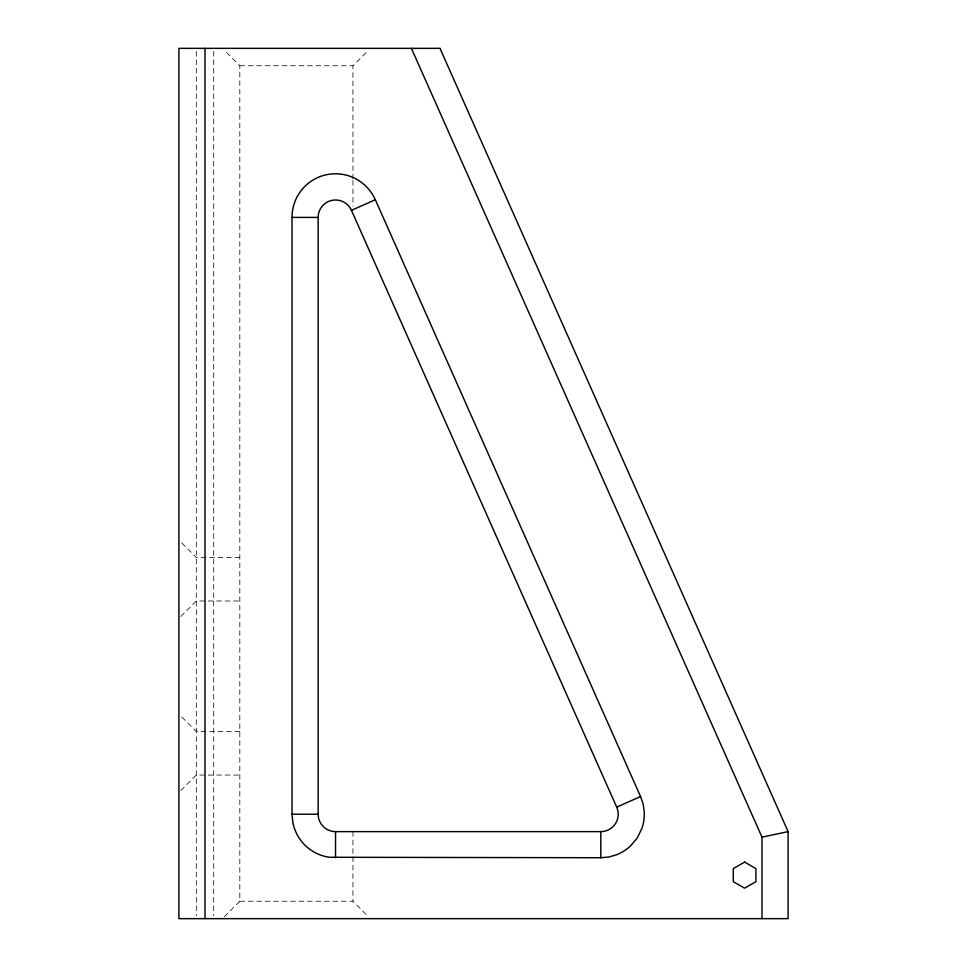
<?xml version="1.0" encoding="UTF-8"?>
<svg xmlns="http://www.w3.org/2000/svg" width="967" height="967" viewBox="0 0 967 967"><rect width="100%" height="100%" fill="white"/><g stroke="black" fill="none" stroke-linecap="round" stroke-linejoin="round"><path stroke-width="0.73" stroke-dasharray="4.83 3.63" d="M352.955 178.98L352.955 65.756L368.427 50.284M180.829 616.487L196.301 600.99L239.816 600.99M180.829 790.547L196.301 775.051L239.816 775.051M224.344 916.716L239.816 901.244L239.816 65.756L224.344 50.284M239.816 65.756L352.955 65.756M239.816 557.476L196.301 557.476L180.829 541.979M239.816 731.536L196.301 731.536L180.829 716.039M239.816 901.244L352.955 901.244L368.427 916.716M352.955 180.491L352.955 206.164M352.955 831.62L352.955 855.324M352.955 856.798L352.955 901.244M213.707 51.372L213.707 915.628M196.301 51.372L196.301 915.628"/><path stroke-width="1.45" d="M292.034 217.406L318.143 217.406A17.406 17.406 0 0 1 351.456 210.335L375.317 199.722L640.565 796.542L643.188 804.206L644.276 812.232A44.82 44.82 0 0 1 641.979 828.236L637.313 837.942L630.339 846.149A44.82 44.82 0 0 1 616.644 854.743L608.872 857.016L600.797 857.729L329.167 857.27A43.829 43.829 0 0 1 307.941 847.841A42.367 42.367 0 0 1 303.3 843.442A43.926 43.926 0 0 1 292.868 822.699L292.034 814.214L292.034 217.406A43.455 43.455 0 0 1 375.269 199.746M600.797 857.729L600.797 831.62A17.406 17.406 0 0 0 616.704 807.143L640.565 796.542M411.41 48.35L761.996 837.156L788.008 831.644M439.888 48.35L178.895 48.35L178.895 918.65L788.105 918.65L788.105 831.62L439.985 48.35M292.034 814.214L318.143 814.214A17.406 17.406 0 0 0 335.549 831.62L600.797 831.62M351.456 210.335L616.704 807.143M761.996 837.156L761.996 918.65M335.549 831.62L335.549 857.729M318.143 217.406L318.143 814.214M205.004 48.35L205.004 918.65M744.59 862.081L733.288 868.608L733.288 881.662L744.59 888.189L755.892 881.662L755.892 868.608L744.59 862.081"/></g></svg>
